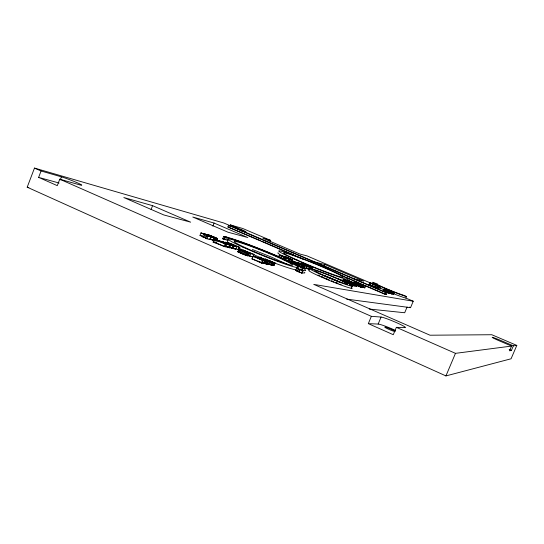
<?xml version="1.0" encoding="UTF-8"?>
<svg xmlns="http://www.w3.org/2000/svg" width="544" height="544" viewBox="0 0 544 544"><rect width="100%" height="100%" fill="white"/><g stroke="black" fill="none" stroke-linecap="round" stroke-linejoin="round"><path stroke-width="0.82" d="M346.705 299.125L410.543 307.673L413.236 301.22L313.745 284.376L429.998 335.213L491.796 334.73L516.8 345.399L511.074 358.782L445.93 375.918L27.2 187.197L34.483 168.082L223.802 222.999L387.09 292.896L386.39 294.59L385.159 294.372L340.789 275.352M38.631 177.385L41.072 170.986L61.418 176.854A12.152 0.775 21.1 0 1 77.2 182.75A12.152 0.775 21.1 0 1 79.594 184.824L59.752 179.207L57.283 185.654L38.631 177.385L59.058 183.015M60.234 179.935L61.418 176.854M363.854 285.512L356.096 282.275L363.854 285.512L363.025 287.511L360.155 286.484M151.089 209.488L152.585 205.666L190.652 222.17L163.832 214.962L123.835 197.54L152.585 205.666M363.025 287.511L362.338 287.096M202.518 236.79L204.116 237.17L199.995 235.368L200.994 232.839L210.99 236.973L209.984 239.503L206.91 238.775L205.646 238.204L206.659 235.654L208.515 236.11L203.531 234.246L202.518 236.79L206.652 238.279M203.776 237.34L204.789 234.79M205.367 237.721L206.373 235.185M206.91 238.775L207.924 236.225L210.99 236.973M212.854 226.134L214.078 223.054L247.812 237.544L228.045 232.227L192.787 217.036L214.078 223.054M210.283 239.578L211.29 237.048L214.309 237.789L213.309 240.298L209.025 239.013M212.371 239.707L213.268 240.054L214.261 237.551L217.654 238.564L207.624 234.539L214.261 237.551M213.112 242.134L214.139 239.557L217.07 240.258L226.066 244.181L225.039 246.752L213.112 242.134L216.05 242.821L225.039 246.752M215.098 237.857L214.105 240.36L213.268 240.054M215.118 239.999L215.866 238.122M214.404 242.719L215.431 240.135L226.066 244.181M215.791 240.21L216.539 238.34M216.349 240.36L217.09 238.49M216.743 240.434L217.484 238.571M216.906 240.428L217.614 238.476M216.301 243.154L217.321 240.591M222.754 238.762L223.672 236.456L225.352 236.878L226.556 237.402L225.638 239.7L222.754 238.762L225.638 239.7M303.43 259.338L227.922 226.97L228.562 225.366L230.527 225.93M223.965 239.285L224.883 236.98L226.556 237.402M229.792 226.29L230.35 224.903L242.794 228.514L270.654 240.4L270.042 241.924M224.074 246.568L225.107 243.991M224.584 239.054L227.174 240.183L228.086 237.891L225.502 236.769A45.662 2.863 22 0 1 280.391 257.36A45.662 2.863 22 0 1 303.035 270.368L302.07 272.728A45.655 2.992 22 0 0 304.647 272.306M225.78 246.928L226.807 244.365L229.643 245.031L228.623 247.574L224.414 246.33M228.902 247.642L229.915 245.099L230.846 245.317L229.833 247.853L226.732 246.609M231.907 248.363L232.914 245.834L233.634 245.963L232.628 248.486L229.092 247.207M234.07 246.078L233.063 248.594L235.797 249.22L236.796 246.718L227.956 242.882L225.196 242.216L234.41 245.888L232.723 245.487L234.07 246.078L236.796 246.718M241.176 231.166L241.733 229.765L230.35 224.903M237.939 249.737L238.932 247.255L239.822 247.425L238.83 249.9L235.674 248.751M237.871 251.716L239.04 249.138L249.186 253.293L248.023 255.877L242.978 254.177L237.871 251.716L238.394 251.763M237.932 251.824L239.04 249.138M238.19 252.001L239.224 249.438L238.898 249.159M238.639 252.246L239.666 249.676L239.224 249.438M239.265 252.552L240.292 249.982L239.666 249.676M240.047 252.919L241.08 250.349L240.292 249.982M240.978 253.334L242.012 250.764L241.08 250.349M241.978 253.762L243.012 251.192L242.012 250.764M242.978 254.177L244.004 251.607L243.012 251.192M243.943 254.565L244.977 251.988L249.186 253.293M244.854 254.912L245.888 252.341M245.698 255.218L246.731 252.647M246.466 255.476L247.5 252.912M247.126 255.68L248.159 253.116M247.656 255.816L248.69 253.252M248.023 255.877L249.111 253.184M248.492 255.673L249.512 253.13L250.587 253.368L242.964 250.05L253.987 254.429L252.974 256.952L249.866 256.272L248.044 255.238M249.866 256.272L250.886 253.728L253.987 254.429M265.465 260.991L259.631 258.944L263.242 260.515L262.188 263.133L261.433 263.017L251.94 258.862L252.987 256.251L259.447 258.59L255.197 256.741L256.156 256.952L265.465 260.991L264.418 263.588L259.808 261.807M261.433 263.017L262.487 260.399L263.242 260.515M263.595 263.459L264.642 260.862M265.166 260.753L264.119 263.344L266.56 264.024L267.546 261.317L257.666 257.298L265.907 260.787L264.391 260.324L265.166 260.753L267.628 261.399M264.819 263.582L265.866 260.991M265.397 263.765L266.444 261.181M265.866 263.901L266.907 261.317M266.227 263.99L267.274 261.406M266.587 263.976L267.546 261.317M268.008 264.336L269.049 261.766L269.96 261.963L268.926 264.52L266.533 263.684M270.252 264.833L271.286 262.276L272.075 262.405L271.048 264.948L267.322 263.548M271.952 262.201L270.926 264.738L274.033 265.54L275.046 263.017L265.132 258.924L270.688 261.705L275.046 263.017M271.476 264.935L272.503 262.392M271.973 265.091L273 262.562M272.428 265.227L273.448 262.691M273.17 265.411L274.19 262.881M273.387 265.452L274.407 262.922M273.625 265.492L274.652 262.97M273.856 265.526L274.876 263.004M278.372 257.373L279.242 255.224L279.99 255.401L288.558 258.937L287.694 261.079M284.124 260.025L285.002 257.863L285.824 258.06L279.242 255.224M285.314 260.535L286.185 258.38L288.558 258.937M290.02 259.304L289.15 261.44L289.782 261.555L290.646 259.427L280.956 255.632L290.646 259.427M290.476 262.684C290.068 259.25 301.75 264.207 299.132 266.213M290.571 262.63L291.162 261.168M290.625 262.793L291.067 261.222M290.788 262.67L291.965 259.767L292.577 259.882L291.713 261.997M291.842 263.228C291.271 259.318 300.784 265.499 296.997 263.772L296.405 265.234M291.904 263.296L292.59 261.739M292.352 263.303L292.944 261.848M292.876 263.493L293.468 262.038M293.508 263.738L294.1 262.283M294.216 264.024L294.807 262.568M294.936 264.33L295.528 262.868M295.616 264.615L296.208 263.16M297.187 271.293L297.996 271.456L295.698 270.456L296.657 268.083L303.076 270.756L302.11 273.129L298.343 271.789L297.187 271.293L298.153 268.913L298.962 269.076L296.657 268.083M297.616 265.785L298.207 264.316L299.778 264.71M298.132 265.955L298.724 264.493M298.554 266.091L299.152 264.622M298.874 266.172L299.472 264.71M299.05 266.064L299.642 264.602M298.343 271.789L299.309 269.409L303.076 270.756M300.648 266.574L301.24 265.118L301.852 265.22L300.968 267.396L300.349 267.301M301.152 266.478L301.743 265.03C305.531 264.778 304.354 269.334 301.322 267.369L302.206 265.2M299.146 271.952L300.111 269.579M301.757 267.519L302.634 265.35M302.144 267.641L303.028 265.472M302.491 267.743L303.375 265.574M302.79 267.811L303.668 265.649M302.981 267.852L303.858 265.69M303.171 267.886L304.055 265.724M303.355 267.92L304.232 265.758M301.621 273.034L302.586 270.654M303.865 268.036L304.742 265.88L306.979 266.383L306.109 268.525L302.675 267.519L303.45 267.689M306.428 268.593L307.299 266.458L309.169 266.88L308.305 269.001L305.245 268.083M308.985 269.178L309.849 267.056L310.359 267.138L309.495 269.26L307.557 268.566M311.494 268.96L312.066 267.56L312.589 267.641L312.018 269.042M324.278 266.03L324.897 264.527L363.739 281.112L353.886 278.97M342.557 281.058C341.952 277.719 354.253 282.683 350.37 285.07L351.22 282.724L345.216 280.058L350.166 281.914M342.7 281.146L343.087 279.589M343.189 281.398L343.76 280.004L343.271 279.759M343.89 281.724L344.461 280.337L343.76 280.004M344.733 282.105L345.304 280.711L344.461 280.337M345.651 282.506L346.222 281.112L345.304 280.711M346.596 282.907L347.167 281.513L346.222 281.112M347.29 284.009L348.153 281.921L351.227 282.989M348.534 283.696L349.105 282.302M349.391 284.022L349.962 282.628M349.792 284.954L350.649 282.873M350.05 285.036L350.907 282.948M350.234 285.083L351.091 282.996M353.097 283.261L352.063 283.05L351.213 285.117L352.451 285.491L353.097 283.261L347.337 280.493L355.368 283.812L354.511 285.886L352.451 285.192M351.893 285.355L352.743 283.288M352.152 285.437L353.002 283.37M351.2 288.252L352.009 286.28M352.335 285.484L353.294 283.138L355.368 283.812M352.451 285.491L353.314 283.404M353.559 283.22L354.232 281.88L360.624 284.621L354.124 281.867M353.627 283.274L354.178 281.948M353.77 283.363L354.314 282.03M352.437 285.083C358.958 283.07 339.272 277.868 354.028 283.274M353.294 285.518L354.137 283.465M353.96 285.75L354.81 283.703M354.219 285.831L355.477 282.588M354.525 285.858L355.15 283.669M354.396 285.872L355.3 283.757M355.898 286.13L356.735 284.097L357.279 284.24L356.442 286.273L353.729 285.199M356.619 284.668L357.17 283.336M359.026 284.111L358.081 283.723L357.258 285.722L358.204 286.11L359.026 284.111L361.937 285.124L356.116 282.547M361.937 285.124L361.1 287.144L359.931 286.783L359.115 286.477L359.91 284.369M359.931 286.783L360.754 284.791M360.584 287.014L361.406 285.015M360.822 287.089L361.644 285.097M361.114 287.116L361.719 284.981M360.998 287.137L361.876 284.866M361.869 287.157L362.685 285.172M362.508 287.382L363.331 285.403M362.753 287.456L363.569 285.478M362.821 287.341L363.63 285.369M362.923 287.504L363.78 285.45M364.317 287.742L365.133 285.77L365.643 285.913L364.834 287.878L362.216 286.831M369.036 284.648L369.77 282.866L372.749 283.907L372.014 285.682L369.036 284.648L376.761 287.708L377.495 285.933L371.001 283.132L372.749 283.907M369.471 284.736L370.206 282.962M376.428 287.674L377.495 285.933M376.543 287.456L376.944 287.613L377.679 285.845C371.545 283.057 380.657 286.96 377.57 285.716M377.298 287.742L378.032 285.974C380.555 285.784 378.563 289.265 376.944 287.613M377.604 287.844L378.332 286.076M377.862 287.926L378.59 286.158M378.25 288.021L378.978 286.26M378.352 288.041L379.08 286.28M378.454 288.055L379.188 286.294M378.692 285.838L379.318 286.103L378.549 288.062L377.611 287.647M378.828 288.13L379.556 286.368L380.766 286.62L380.045 288.374L377.964 287.592M368.329 323.639L371.355 316.336L381.065 317.057A13.45 1.068 22.7 0 1 396.148 322.497A13.45 1.068 22.7 0 1 405.117 327.61L396.358 327.338L393.285 334.71L368.329 323.639L378.162 324.061A13.444 1.183 22.7 0 1 395.461 330.426M384.465 291.203L385.322 289.333L386.294 289.646L384.186 288.857L383.466 290.707L388.776 292.862M384.288 288.871L383.731 290.7M383.595 290.782L384.207 288.918M383.799 290.89L384.329 289M384.091 291.033L384.54 289.102M388.722 292.747L384.581 291.122L385.376 289.333M384.941 291.414L385.682 289.626L384.832 289.245M385.506 291.645L386.247 289.857L390.048 291.339L389.205 291.074L388.464 292.862L390.436 293.57L389.062 292.883M385.723 291.638L386.464 289.857L391.177 291.781L389.205 291.074M386.002 291.849L386.75 290.054M385.159 294.372L385.866 292.665L387.09 292.896M386.451 292.012L387.192 290.224M386.845 292.162L387.586 290.374M387.212 292.284L388.049 290.428M387.546 292.4L388.287 290.612M387.824 292.495L388.566 290.714M388.117 292.604L388.858 290.816M388.43 292.72L389.171 290.938M389.021 292.373L389.518 291.183M389.144 293.196L389.892 291.407M389.572 293.345L390.313 291.557M389.905 293.461L390.646 291.666M390.075 293.345L390.572 292.162M390.164 293.536L391.007 291.666M390.34 293.576L391.129 291.74M378.162 324.061L381.065 317.057M391.435 293.876L392.176 292.094L392.571 292.169L391.836 293.95L389.178 292.842M393.312 292.21L392.945 292.142L392.21 293.91L392.578 293.978L393.312 292.21L386.668 289.347L394.407 292.414L393.455 294.168L394.407 292.414M393.761 293.794A18.564 0.891 22.4 0 0 405.858 298.071L406.497 296.528L402.302 294.739A13.926 0.646 22.4 0 1 386.532 288.755A13.926 0.646 22.4 0 1 377.393 284.131L373.293 282.384A18.571 0.857 22.4 0 0 385.458 288.544A18.571 0.857 22.4 0 0 406.497 296.528M407.082 307.034L404.695 312.752L369.274 309.04M445.93 375.918L455.471 353.348L511.557 346.079L509.531 350.805L511.387 350.479L513.373 345.841L516.8 345.399M353.172 285.348L352.152 284.832M292.482 261.718L291.217 261.331M377.366 287.633L376.842 287.484M272 264.874L271.048 264.608M384.662 290.782L385.084 290.863M295.698 270.456L298.486 271.551M350.744 281.404L351.125 281.479M358.809 283.064L357.469 282.567L365.643 285.913M359.298 283.159L359.652 283.234M370.682 284.988L370.267 284.9L372.014 285.682M257.169 260.93L258.4 261.188M251.94 258.862L256.462 260.624M379.318 286.103L378.583 285.947L379.556 286.368M376.795 285.029L376.169 284.9L377.733 285.43M374.15 283.812L373.714 283.716L380.766 286.62M304.144 267.845L306.109 268.525M306.116 265.948L307.272 266.206L299.506 263.099L309.169 266.88M205.646 238.204L207.509 238.646M209.637 239.156L210.861 239.448L210.004 239.081M199.995 235.368L203.306 236.606M311.624 261.256L324.897 264.527M203.531 234.246L205.122 234.641L200.994 232.839M27.2 187.197L28.846 187.619M270.654 240.4L262.847 238.224L299.853 254.028L306.925 255.87L371.885 283.58M227.922 226.97L260.256 240.536M245.405 254.932L246.391 255.156L246.051 254.939M263.86 263.085L264.867 263.364L264.268 263.031M323.503 275.414L325.468 276.155A17.836 1.095 22.3 0 1 337.198 280.976M383.989 290.775L384.703 291.02M355.674 282.479L358.061 283.594M388.464 292.862L389.089 293.005M240.638 252.64L241.142 252.824M213.894 240.115L212.84 239.727M298.207 264.316L296.997 263.772M377.679 285.845L378.032 285.974M252.355 249.478L271.66 257.196L286.668 264.078M351.22 282.724L352.063 283.05M244.902 254.748L239.992 252.634M301.743 265.03L294.161 261.868L298.894 263.568L295.848 262.256L296.562 262.419L304.382 265.778M353.294 283.138L350.452 281.969M312.066 267.56L306.007 265.112L310.359 267.138M358.204 286.11L359.115 286.477M244.004 251.607L244.977 251.988M269.668 264.248L270.32 264.506M377.278 285.688L372.341 283.424L379.338 286.3M260.671 257.115L261.018 257.251M360.454 286.504L361.032 286.736M369.77 282.866L377.169 285.892M391.476 293.359L393.672 294.175M291.965 259.767L283.179 256.17L287.116 257.53L285.178 256.652L285.852 256.816L292.577 259.882M289.639 261.29L291.108 261.888M233.634 245.963L222.142 241.454L229.915 245.099M229.5 247.2L231.846 248.166M232.914 245.834L224.407 242.325L230.846 245.317M386.464 289.857L385.322 289.333M347.167 281.513L348.153 281.921M390.225 290.788L388.164 289.932L390.034 290.748M385.682 289.626L386.247 289.857M302.274 267.424L303.504 267.94M375.591 287.062L376.094 287.273M312.589 267.641L304.905 264.35L304.286 264.207L309.788 266.553L301.995 263.677L309.849 267.056M301.852 265.22L293.196 261.644L301.24 265.118M307.013 268.457L308.305 269.001M239.822 247.425L231.098 243.637L228.378 242.978L238.932 247.255M214.309 237.789L204.394 233.689L211.861 236.932L210.032 236.484L211.29 237.048M272.075 262.405L260.923 258.019L269.049 261.766M229.643 245.031L220.66 241.121L217.79 240.434L227.195 244.181L225.434 243.766L226.807 244.365M237.388 249.295L238.83 249.9M234.308 248.588L235.797 249.22M211.82 239.666L213.309 240.298M227.106 246.935L228.623 247.574M269.559 264.316L271.048 264.948M262.902 262.942L264.418 263.588M405.858 298.071L413.236 301.22M513.373 345.841L501.52 340.782A9.105 0.462 22.9 0 0 492.198 337.3A9.105 0.462 22.9 0 0 499.487 340.918L511.557 346.079M264.554 262.942L265.023 263.146M228.562 225.366L385.866 292.665M261.814 241.203L293.74 254.884M346.678 277.576L358.36 282.581M366.146 285.913L386.39 294.59M357.156 285.41L357.721 285.648M356.674 285.348L359.618 286.491M356.735 284.097L348.826 280.786L357.279 284.24M509.17 349.527L511.387 350.479M409.278 307.129L410.543 307.673M307.299 266.458L297.704 262.684L304.742 265.88M285.002 257.863L286.185 258.38M303.035 270.368L300.274 269.171A42.507 2.666 22 0 0 279.249 257.074A42.507 2.666 22 0 0 228.086 237.891M223.672 236.456L224.883 236.98M298.153 268.913L299.309 269.409M299.635 272.054L302.11 273.129M271.286 262.276L262.616 258.686L269.96 261.963M249.512 253.13L250.886 253.728M252.987 256.251L262.487 260.399M251.607 256.353L252.974 256.952M247.493 254.789L249.771 255.789M266.669 263.534L268.926 264.52M375.435 286.899L375.965 287.13M376.761 287.708L371.423 285.321M358.265 285.886L359.258 286.328M258.584 261.548L262.188 263.133M34.483 168.082L41.072 170.986M59.752 179.207L371.355 316.336M396.358 327.338L455.471 353.348M389.96 292.808L392.578 293.978M352.294 284.764L353.124 285.138M206.659 235.654L207.924 236.225M375.054 286.831L374.15 286.396M214.139 239.557L215.431 240.135M392.571 292.169L385.397 289.014L392.176 292.094M388.083 292.237L391.836 293.95M359.734 286.409L360.896 286.974M227.147 246.582L229.833 247.853M308.02 268.552L309.495 269.26M353.818 285.464L354.307 285.716M287.98 264.765L287.028 264.262M363.365 287.082L364.834 287.878M266.009 263.602L266.506 263.894M247.364 255.313L248.159 255.843M354.96 285.457L356.442 286.273M341.108 284.573A17.836 1.095 22.3 0 1 339.939 284.158M338.042 283.465A17.836 1.095 22.3 0 1 336.015 282.703M333.887 281.874A17.836 1.095 22.3 0 1 331.704 281.003M329.494 280.106A17.836 1.095 22.3 0 1 325.19 278.283M323.163 277.399A17.836 1.095 22.3 0 1 321.273 276.549M319.552 275.747A17.836 1.095 22.3 0 1 318.029 275.012M337.844 281.262A17.836 1.095 22.3 0 1 339.687 282.084M296.126 269.906A37.774 2.475 22 0 1 273.618 262.657M272.857 262.371A37.774 2.475 22 0 1 269.776 261.195M265.363 259.474A37.774 2.475 22 0 1 253.96 254.823M250.9 253.531A37.774 2.475 22 0 1 245.806 251.314M245.113 251.008A37.774 2.475 22 0 1 239.911 248.642M230.506 243.923A37.774 2.475 22 0 1 227.644 241.393M227.174 240.183A42.5 2.788 22 0 1 228.371 240.489M337.756 283.329A17.619 1.081 22.3 0 1 335.757 282.574M333.656 281.758A17.619 1.081 22.3 0 1 331.493 280.901M327.162 279.113A17.619 1.081 22.3 0 1 325.067 278.215M324.387 277.923A17.619 1.081 22.3 0 1 321.198 276.502M325.346 276.114A17.619 1.081 22.3 0 1 336.94 280.874M337.572 281.16A17.619 1.081 22.3 0 1 339.395 281.976M352.111 288.014A23.501 1.442 22.3 0 1 328.97 280.282A23.501 1.442 22.3 0 1 309.244 270.334M384.69 290.061A18.564 0.891 22.4 0 1 380.48 288.232M394.747 331.534A5.76 0.503 22.7 0 1 386.396 328.195A5.76 0.503 22.7 0 1 387.396 327.746A5.76 0.503 22.7 0 1 395.23 331.323M341.822 280.18A37.563 2.108 22.2 0 1 337.967 278.936M314.507 270.123A37.563 2.108 22.2 0 1 312.61 269.355M297.323 262.908A37.563 2.108 22.2 0 1 291.944 260.508M283.431 256.455A37.563 2.108 22.2 0 1 278.181 252.783M241.733 229.765A8.024 0.381 21.9 0 1 245.283 231.737A8.024 0.381 21.9 0 1 235.348 227.943M362.562 284.988L357.367 282.819L362.562 284.988M351.968 282.86L346.562 280.595L351.968 282.86M349.867 282.438L344.42 280.16L349.867 282.438M240.706 249.825L247.418 252.6L240.706 249.825M209.413 235.198L215.92 237.884L209.413 235.198M299.907 264.037L302.702 265.207L299.907 264.037M269.98 261.032L273.02 262.344L269.98 261.032M372.912 286.083L372.565 286.008L375.918 287.402L372.912 286.083M373.646 284.308L373.3 284.233L376.652 285.627L373.646 284.308M288.109 257.985L287.552 257.849L291.482 259.488L288.109 257.985M322.436 274.706A17.626 1.04 22.3 0 0 347.541 284.05A17.626 1.04 22.3 0 0 323.762 273.299A17.626 1.04 22.3 0 0 322.436 274.706M242.74 247.085A37.781 2.366 22 0 0 298.268 267.6A37.781 2.366 22 0 0 249.261 245.31A37.781 2.366 22 0 0 242.74 247.085M246.609 248.282A31.477 1.972 22 0 0 292.543 265.186A31.477 1.972 22 0 0 251.24 246.473A31.477 1.972 22 0 0 246.609 248.282M319.62 273.897A23.501 1.387 22.3 0 0 352.988 286.294A23.501 1.387 22.3 0 0 321.13 271.918A23.501 1.387 22.3 0 0 319.62 273.897M297.248 260.059A32.191 1.727 22.2 0 0 343.264 277.284A32.191 1.727 22.2 0 0 299.941 257.924A32.191 1.727 22.2 0 0 297.248 260.059M294.712 259.318A37.57 2.02 22.2 0 0 348.235 279.33A37.57 2.02 22.2 0 0 297.48 256.673A37.57 2.02 22.2 0 0 294.712 259.318"/></g></svg>
